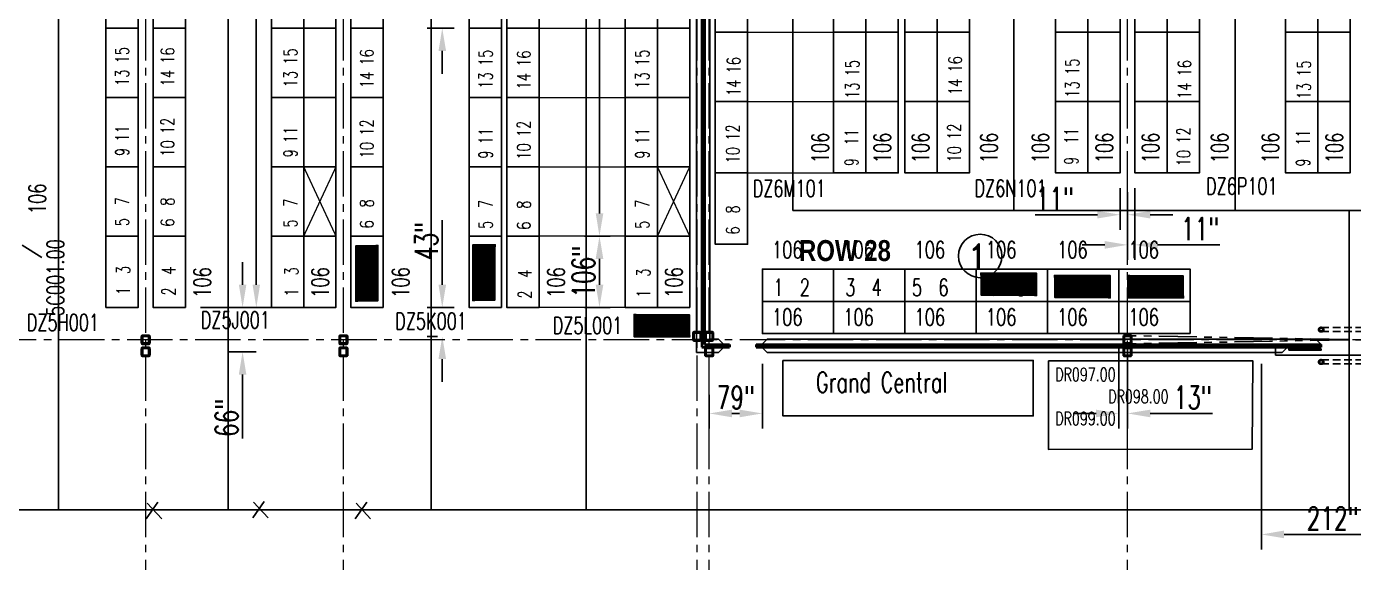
# Model space of a CAD drawing. Header units: inches. Extents: x -1028 to 37906, y -2339 to 19896.
# Drawn here: x 2889 to 4862, y -325 to 472 of the extents above; entities that cross this region are included whole.
import ezdxf
from ezdxf.enums import TextEntityAlignment as Align

# ---------------------------------------------------------------- set-up
doc = ezdxf.new("R2010")
doc.units = ezdxf.units.IN
doc.header["$LTSCALE"] = 90
doc.header["$MEASUREMENT"] = 0
for name, pattern in [('CENTER2', [1.125, 0.75, -0.125, 0.125, -0.125]), ('HIDDEN', [0.375, 0.25, -0.125]), ('HIDDEN2', [0.1875, 0.125, -0.0625]), ('PHANTOM2', [1.25, 0.625, -0.125, 0.125, -0.125, 0.125, -0.125]), ('X02461AFP1$0$HIDDEN2', [0.1875, 0.125, -0.0625])]:
    doc.linetypes.add(name, pattern=pattern)
for name, color, linetype in [('FDIM', 2, 'Continuous'), ('HIDDENL', 94, 'HIDDEN'), ('RACKING', 5, 'Continuous'), ('TXT06', 7, 'Continuous')]:
    doc.layers.add(name, color=color, linetype=linetype)
for name, color, linetype, lineweight in [('X02461AFP1$0$UCB', 1, 'Continuous', 25), ('X02461AFP1$0$UCENTER', 9, 'CENTER2', 13), ('X02461AFP1$0$UCOLS', 6, 'Continuous', 40), ('X02461AFP1$0$UDR', 1, 'Continuous', 25), ('X02461AFP1$0$UGP1', 6, 'Continuous', 40), ('X02461AFP1$0$UGP2', 2, 'HIDDEN2', 25), ('X02461AFP1$0$UWI1', 6, 'Continuous', 40), ('X02461AFP1$0$UWI2', 6, 'Continuous', 40), ('X02461AFP1$0$UXBRACE', 2, 'PHANTOM2', 25)]:
    doc.layers.add(name, color=color, linetype=linetype, lineweight=lineweight)
doc.styles.add('2thirds', font='romans.shx', dxfattribs={"width": 0.7})
doc.styles.add('TXT06', font='ROMAND', dxfattribs={"bigfont": 'SPECIAL'})
doc.styles.add('TXT10', font='ROMANS', dxfattribs={"bigfont": 'SPECIAL'})
doc.dimstyles.new('2tfrac16', dxfattribs={"dimscale": 360, "dimtxt": 0.0938, "dimasz": 0.0938, "dimexe": 0.0625, "dimexo": 0.0625, "dimgap": 0.01, "dimtad": 1, "dimdec": 4, "dimzin": 1, "dimdsep": 46, "dimlunit": 5, "dimtxsty": '2thirds', "dimcen": 0.09, "dimclrd": 256, "dimclre": 256, "dimclrt": 256, "dimadec": 0, "dimazin": 0, "dimtfac": 0.75, "dimtdec": 4, "dimtofl": 0, "dimtmove": 0, "dimatfit": 0, "dimfxl": 1, "dimfrac": 2, "dimtolj": 1, "dimtzin": 0, "dimarcsym": 0})

# ---------------------------------------------------------------- blocks, each defined once
blk = doc.blocks.new('BAY')
blk.add_lwpolyline([(1, 1), (1, 0), (0, 0), (0, 1)], close=True)
blk = doc.blocks.new('*D46')
at = {"layer": 'Defpoints', "color": 0}
for p in [(4515, 254), (4526, 248), (4515, 191.8)]:
    blk.add_point(p, dxfattribs=at)
at = {"layer": 'FDIM', "lineweight": -2}
for p, q in [((4515, 231.5), (4515, 169.3)), ((4526, 225.5), (4526, 169.3)), ((4481.2, 191.8), (4388.5, 191.8)), ((4559.7, 191.8), (4593.5, 191.8))]:
    blk.add_line(p, q, dxfattribs=at)
at = {"layer": 'FDIM'}
for points in [[(4481.2, 197.5), (4481.2, 186.2), (4515, 191.8)], [(4559.7, 197.5), (4559.7, 186.2), (4526, 191.8)]]:
    blk.add_solid(points, dxfattribs=at)
at = {"layer": 'FDIM', "insert": (4418, 215.5), "char_height": 33.77, "attachment_point": 5, "style": '2thirds'}
blk.add_mtext('\\A1;11"', dxfattribs=at)
blk = doc.blocks.new('*D47')
at = {"layer": 'Defpoints', "color": 0}
for p in [(4537, 254), (4526, 225.5), (4537, 147)]:
    blk.add_point(p, dxfattribs=at)
at = {"layer": 'FDIM', "lineweight": -2}
for p, q in [((4537, 231.5), (4537, 124.5)), ((4526, 203), (4526, 124.5)), ((4492.2, 147), (4458.4, 147)), ((4570.7, 147), (4663.5, 147))]:
    blk.add_line(p, q, dxfattribs=at)
at = {"layer": 'FDIM'}
for points in [[(4492.2, 152.6), (4492.2, 141.3), (4526, 147)], [(4570.7, 152.6), (4570.7, 141.3), (4537, 147)]]:
    blk.add_solid(points, dxfattribs=at)
at = {"layer": 'FDIM', "insert": (4634, 170.7), "char_height": 33.77, "attachment_point": 5, "style": '2thirds'}
blk.add_mtext('\\A1;11"', dxfattribs=at)
blk = doc.blocks.new('*D73')
at = {"layer": 'Defpoints', "color": 0}
for p in [(4725, -7.5), (4937, -7.5), (4937, -283.5)]:
    blk.add_point(p, dxfattribs=at)
at = {"layer": 'FDIM', "lineweight": -2}
for p, q in [((4725, -30), (4725, -306)), ((4937, -30), (4937, -306)), ((4758.7, -283.5), (4903.2, -283.5))]:
    blk.add_line(p, q, dxfattribs=at)
at = {"layer": 'FDIM'}
for points in [[(4758.7, -277.8), (4758.7, -289.1), (4725, -283.5)], [(4903.2, -277.8), (4903.2, -289.1), (4937, -283.5)]]:
    blk.add_solid(points, dxfattribs=at)
at = {"layer": 'FDIM', "insert": (4831, -259.8), "char_height": 33.77, "attachment_point": 5, "style": '2thirds'}
blk.add_mtext('\\A1;212"', dxfattribs=at)
blk = doc.blocks.new('*D74')
at = {"layer": 'Defpoints', "color": 0}
for p in [(4513, 15), (4526, 15), (4526, -103.6)]:
    blk.add_point(p, dxfattribs=at)
at = {"layer": 'FDIM', "lineweight": -2}
for p, q in [((4513, -7.5), (4513, -126.1)), ((4526, -7.5), (4526, -126.1)), ((4479.2, -103.6), (4445.4, -103.6)), ((4559.7, -103.6), (4652.5, -103.6))]:
    blk.add_line(p, q, dxfattribs=at)
at = {"layer": 'FDIM'}
for points in [[(4479.2, -98), (4479.2, -109.3), (4513, -103.6)], [(4559.7, -98), (4559.7, -109.3), (4526, -103.6)]]:
    blk.add_solid(points, dxfattribs=at)
at = {"layer": 'FDIM', "insert": (4623, -79.9), "char_height": 33.77, "attachment_point": 5, "style": '2thirds'}
blk.add_mtext('\\A1;13"', dxfattribs=at)
blk = doc.blocks.new('*D75')
at = {"layer": 'Defpoints', "color": 0}
for p in [(3983, -7.5), (3904, -53.3), (3983, -103.6)]:
    blk.add_point(p, dxfattribs=at)
at = {"layer": 'FDIM', "lineweight": -2}
for p, q in [((3983, -30), (3983, -126.1)), ((3904, -75.8), (3904, -126.1)), ((3937.7, -103.6), (3949.2, -103.6))]:
    blk.add_line(p, q, dxfattribs=at)
at = {"layer": 'FDIM'}
for points in [[(3937.7, -98), (3937.7, -109.3), (3904, -103.6)], [(3949.2, -98), (3949.2, -109.3), (3983, -103.6)]]:
    blk.add_solid(points, dxfattribs=at)
at = {"layer": 'FDIM', "insert": (3943.5, -79.9), "char_height": 33.77, "attachment_point": 5, "style": '2thirds'}
blk.add_mtext('\\A1;79"', dxfattribs=at)
blk = doc.blocks.new('*D94')
at = {"layer": 'Defpoints', "color": 0}
for p in [(3779, 1911), (3740.8, 160), (3779, 160)]:
    blk.add_point(p, dxfattribs=at)
at = {"layer": 'FDIM', "lineweight": -2}
for p, q in [((3756.5, 1911), (3718.3, 1911)), ((3740.8, 1877.2), (3740.8, 193.8)), ((3756.5, 160), (3718.3, 160))]:
    blk.add_line(p, q, dxfattribs=at)
at = {"layer": 'FDIM'}
for points in [[(3735.2, 1877.2), (3746.5, 1877.2), (3740.8, 1911)], [(3735.2, 193.8), (3746.5, 193.8), (3740.8, 160)]]:
    blk.add_solid(points, dxfattribs=at)
at = {"layer": 'FDIM', "insert": (3717.1, 1035.5), "char_height": 33.768, "attachment_point": 5, "rotation": 90, "style": '2thirds'}
blk.add_mtext('\\A1;17 BAYS @ 103"cc = 1751"cc', dxfattribs=at)
blk = doc.blocks.new('*D95')
at = {"layer": 'Defpoints', "color": 0}
for p in [(3740.8, 160), (3779, 160), (3779, 54)]:
    blk.add_point(p, dxfattribs=at)
at = {"layer": 'FDIM', "lineweight": -2}
for p, q in [((3756.5, 160), (3718.3, 160)), ((3740.8, 87.8), (3740.8, 126.2)), ((3756.5, 54), (3718.3, 54))]:
    blk.add_line(p, q, dxfattribs=at)
at = {"layer": 'FDIM'}
for points in [[(3735.2, 126.2), (3746.5, 126.2), (3740.8, 160)], [(3735.2, 87.8), (3746.5, 87.8), (3740.8, 54)]]:
    blk.add_solid(points, dxfattribs=at)
at = {"layer": 'FDIM', "insert": (3717.1, 107), "char_height": 33.77, "attachment_point": 5, "rotation": 90, "style": '2thirds'}
blk.add_mtext('\\A1;106"', dxfattribs=at)
blk = doc.blocks.new('*D96')
at = {"layer": 'Defpoints', "color": 0}
for p in [(3507, 486), (3547, 486), (3547, 469)]:
    blk.add_point(p, dxfattribs=at)
at = {"layer": 'FDIM', "lineweight": -2}
for p, q in [((3507, 519.8), (3507, 612.5)), ((3524.5, 486), (3484.5, 486)), ((3524.5, 469), (3484.5, 469)), ((3507, 435.2), (3507, 401.4))]:
    blk.add_line(p, q, dxfattribs=at)
at = {"layer": 'FDIM'}
for points in [[(3501.4, 519.8), (3512.7, 519.8), (3507, 486)], [(3501.4, 435.2), (3512.7, 435.2), (3507, 469)]]:
    blk.add_solid(points, dxfattribs=at)
at = {"layer": 'FDIM', "insert": (3483.3, 583), "char_height": 33.77, "attachment_point": 5, "rotation": 90, "style": '2thirds'}
blk.add_mtext('\\A1;17"', dxfattribs=at)
blk = doc.blocks.new('*D97')
at = {"layer": 'Defpoints', "color": 0}
for p in [(3507, 54), (3547, 54), (3522.3, 11)]:
    blk.add_point(p, dxfattribs=at)
at = {"layer": 'FDIM', "lineweight": -2}
for p, q in [((3507, 87.8), (3507, 183.9)), ((3524.5, 54), (3484.5, 54)), ((3499.8, 11), (3484.5, 11)), ((3507, -22.8), (3507, -56.6))]:
    blk.add_line(p, q, dxfattribs=at)
at = {"layer": 'FDIM'}
for points in [[(3501.4, 87.8), (3512.7, 87.8), (3507, 54)], [(3501.4, -22.8), (3512.7, -22.8), (3507, 11)]]:
    blk.add_solid(points, dxfattribs=at)
at = {"layer": 'FDIM', "insert": (3483.3, 152.7), "char_height": 33.77, "attachment_point": 5, "rotation": 90, "style": '2thirds'}
blk.add_mtext('\\A1;43"', dxfattribs=at)
blk = doc.blocks.new('*D110')
at = {"layer": 'Defpoints', "color": 0}
for p in [(3253, 54), (3210.1, -12), (3253, -12)]:
    blk.add_point(p, dxfattribs=at)
at = {"layer": 'FDIM', "lineweight": -2}
for p, q in [((3210.1, 87.8), (3210.1, 121.5)), ((3230.5, 54), (3187.6, 54)), ((3230.5, -12), (3187.6, -12)), ((3210.1, -45.8), (3210.1, -140.8))]:
    blk.add_line(p, q, dxfattribs=at)
at = {"layer": 'FDIM'}
for points in [[(3204.5, 87.8), (3215.7, 87.8), (3210.1, 54)], [(3204.5, -45.8), (3215.7, -45.8), (3210.1, -12)]]:
    blk.add_solid(points, dxfattribs=at)
at = {"layer": 'FDIM', "insert": (3186.4, -110.2), "char_height": 33.77, "attachment_point": 5, "rotation": 90, "style": '2thirds'}
blk.add_mtext('\\A1;66"', dxfattribs=at)
blk = doc.blocks.new('*D214')
at = {"lineweight": -2}
for p, q in [((3147.5, 2017), (3253, 2017)), ((3230.5, 1983.2), (3230.5, 87.8)), ((3147.5, 54), (3253, 54))]:
    blk.add_line(p, q, dxfattribs=at)
for points in [[(3224.9, 1983.2), (3236.1, 1983.2), (3230.5, 2017)], [(3224.9, 87.8), (3236.1, 87.8), (3230.5, 54)]]:
    blk.add_solid(points)
at = {"layer": 'Defpoints', "color": 0}
for p in [(3125, 2017), (3125, 54), (3230.5, 54)]:
    blk.add_point(p, dxfattribs=at)
at = {"insert": (3206.8, 1035.5), "char_height": 33.77, "attachment_point": 5, "rotation": 90, "style": '2thirds'}
blk.add_mtext('\\A1;1963"', dxfattribs=at)

msp = doc.modelspace()

# ---------------------------------------------------------------- hatches: boundary and pattern name
h = msp.add_hatch()
h.set_pattern_fill('ANSI31', color=256, scale=0.625, angle=90, style=0)
h.set_pattern_definition([(135, (3912.207284, -1007.46255), (-0.0552427173, -0.0552427173), [])])
h.paths.add_polyline_path([(3377.937829, 146.193625), (3377.937829, 63.05818), (3411.571971, 63.05818), (3411.571971, 146.193625)])
h.paths.add_polyline_path([(3399.611682, 115.073859), (3387.528349, 115.073859), (3387.528349, 96.323859), (3399.611682, 96.323859)], flags=24)
h = msp.add_hatch()
h.set_pattern_fill('ANSI31', color=256, scale=0.625, angle=90, style=0)
h.set_pattern_definition([(135, (4086.45251, -1006.267496), (-0.0552427173, -0.0552427173), [])])
h.paths.add_polyline_path([(3552.183057, 147.388682), (3552.183057, 64.253237), (3585.817199, 64.253237), (3585.817199, 147.388682)])
h.paths.add_polyline_path([(3573.85691, 116.268916), (3561.773577, 116.268916), (3561.773577, 97.518916), (3573.85691, 97.518916)], flags=24)
h = msp.add_hatch()
h.set_pattern_fill('ANSI31', color=256, scale=0.625, angle=180, style=0)
h.set_pattern_definition([(225, (5461.627374, 605.83851), (0.0552427173, -0.0552427173), [])])
h.paths.add_polyline_path([(4307.971196, 71.569053), (4391.106641, 71.569053), (4391.106641, 105.203194), (4307.971196, 105.203194)])
h.paths.add_polyline_path([(4339.090962, 93.242906), (4339.090962, 81.159573), (4357.840962, 81.159573), (4357.840962, 93.242906)], flags=24)
h = msp.add_hatch()
h.set_pattern_fill('ANSI31', color=256, scale=0.625, angle=180, style=0)
h.set_pattern_definition([(225, (5570.98914, 602.55263), (0.0552427173, -0.0552427173), [])])
h.paths.add_polyline_path([(4417.332964, 68.283176), (4500.468409, 68.283176), (4500.468409, 101.917317), (4417.332964, 101.917317)])
h.paths.add_polyline_path([(4448.45273, 89.957029), (4448.45273, 77.873696), (4467.20273, 77.873696), (4467.20273, 89.957029)], flags=24)
h = msp.add_hatch()
h.set_pattern_fill('ANSI31', color=256, scale=0.625, angle=180, style=0)
h.set_pattern_definition([(225, (5679.8359, 602.232076), (0.0552427173, -0.0552427173), [])])
h.paths.add_polyline_path([(4526.179723, 67.96262), (4609.315168, 67.96262), (4609.315168, 101.596762), (4526.179723, 101.596762)])
h.paths.add_polyline_path([(4557.299489, 89.636474), (4557.299489, 77.55314), (4576.049489, 77.55314), (4576.049489, 89.636474)], flags=24)
h = msp.add_hatch()
h.set_pattern_fill('ANSI31', color=256, scale=0.625, angle=180, style=0)
h.set_pattern_definition([(225, (4945.49572, 544.26273), (0.0552427173, -0.0552427173), [])])
h.paths.add_polyline_path([(3791.839542, 9.993274), (3874.974987, 9.993274), (3874.974987, 43.627415), (3791.839542, 43.627415)])
h.paths.add_polyline_path([(3822.959308, 31.667127), (3822.959308, 19.583794), (3841.709308, 19.583794), (3841.709308, 31.667127)], flags=24)

# ---------------------------------------------------------------- linework, layer by layer
for p, q in [((4028.181153, 3963.823245), (4028.181153, 198.080186)), ((4357.116249, 3963.508689), (4357.116249, 199.445882)), ((4686.30229, 3963.808939), (4686.30229, 197.947812)), ((2936.108278, 3785.719707), (2936.108278, -246.877954)), ((3188.742793, -246.877954), (3188.742793, 3785.719707)), ((3490.530319, 3785.719707), (3490.530319, -246.877954)), ((3721.017038, -246.877954), (3721.017038, 3480.100055)), ((4028.181153, 198.080186), (6705.064993, 198.080186)), ((4855.618507, 197.323571), (4855.618507, -246.791643)), ((2911.493238, 128.433229), (2882.525067, 146.357422)), ((3084.202291, -235.755064), (3066.946906, -260.188572)), ((3242.376311, -234.317782), (3225.120925, -258.75129)), ((3226.558854, -235.755064), (3248.128085, -258.75129)), ((3394.798556, -235.755064), (3377.54317, -260.188572)), ((2726.503875, -246.877954), (6675.009492, -246.877954)), ((3068.384834, -237.192346), (3089.954066, -260.188572)), ((3378.981099, -237.192346), (3400.55033, -260.188572))]:
    msp.add_line(p, q)
for points in [[(4013.615356, -24.811039), (4385.850484, -24.811039), (4385.850484, -107.266811), (4013.615356, -107.266811)], [(4408.352647, -25.277257), (4712.288517, -25.368675), (4711.467947, -156.585174), (4408.59374, -157.230102)]]:
    msp.add_lwpolyline(points, close=True)
at = {"layer": 'FDIM'}
msp.add_circle((4306.947383, 130.476348), 32.275812, dxfattribs=at)
at = {"layer": 'HIDDENL', "const_width": 2}
for points in [[(3778.978386, 468.985913), (3650.978386, 468.985913)], [(3960.978386, 462.985913), (4088.978386, 462.985913)], [(3778.978386, 365.985913), (3650.978386, 365.985913)], [(3960.978386, 359.985913), (4088.978386, 359.985913)], [(3300.978386, 262.985913), (3348.978386, 159.985913)], [(3300.978386, 159.985913), (3348.978386, 262.985913)], [(3778.978386, 262.985913), (3650.978386, 262.985913)], [(3826.978386, 159.985913), (3874.978386, 262.985913)], [(3826.978386, 262.985913), (3874.978386, 159.985913)], [(3960.978386, 253.985913), (4088.978386, 253.985913)], [(3778.978386, 159.985913), (3650.978386, 159.985913)], [(3778.978386, 53.985913), (3650.978386, 53.985913)]]:
    msp.add_lwpolyline(points, dxfattribs=at)
at = {"layer": 'X02461AFP1$0$UCB'}
for p, q in [((3904.978386, 2060.985855), (3904.978386, 6.985913)), ((3884.978386, 2004.985855), (3884.978386, -13.014087)), ((3917.797859, 6.985913), (3904.978386, 6.985913)), ((3925.797859, -1.014087), (3917.797859, 6.985913)), ((3982.280778, -1.014087), (3990.280778, 6.985913)), ((3990.280778, 6.985913), (4805.978386, 6.985913)), ((4813.978386, -1.014087), (4805.978386, 6.985913)), ((3884.978386, -13.014087), (3917.797859, -13.014087)), ((3925.797859, -5.014087), (3917.797859, -13.014087)), ((3982.280778, -5.014087), (3990.280778, -13.014087)), ((3990.280778, -13.014087), (4755.978386, -13.014087)), ((4755.978386, -13.014087), (4763.978386, -5.014087))]:
    msp.add_line(p, q, dxfattribs=at)
at = {"layer": 'X02461AFP1$0$UCENTER'}
for p, q in [((3065.978386, -1198.813599), (3065.978386, 4853.515788)), ((3359.978386, -1198.813599), (3359.978386, 4853.515788)), ((3885.978386, -1198.813599), (3885.978386, 4853.515788)), ((3903.978386, -1198.813599), (3903.978386, 4853.515788)), ((4525.978386, -1198.813599), (4525.978386, 4853.515788)), ((7358.264777, 5.985913), (1014.154905, 5.985913))]:
    msp.add_line(p, q, dxfattribs=at)
at = {"layer": 'X02461AFP1$0$UCOLS'}
for points in [[(3059.978386, 1.235913, 0.4142135624), (3061.228386, -0.014087), (3070.728386, -0.014087, 0.4142135624), (3071.978386, 1.235913), (3071.978386, 10.735913, 0.4142135624), (3070.728386, 11.985913), (3061.228386, 11.985913, 0.4142135624), (3059.978386, 10.735913)], [(3060.603386, 1.235913, 0.4142135624), (3061.228386, 0.610913), (3070.728386, 0.610913, 0.4142135624), (3071.353386, 1.235913), (3071.353386, 10.735913, 0.4142135624), (3070.728386, 11.360913), (3061.228386, 11.360913, 0.4142135624), (3060.603386, 10.735913)], [(3353.978386, 1.235913, 0.4142135624), (3355.228386, -0.014087), (3364.728386, -0.014087, 0.4142135624), (3365.978386, 1.235913), (3365.978386, 10.735913, 0.4142135624), (3364.728386, 11.985913), (3355.228386, 11.985913, 0.4142135624), (3353.978386, 10.735913)], [(3354.603386, 1.235913, 0.4142135624), (3355.228386, 0.610913), (3364.728386, 0.610913, 0.4142135624), (3365.353386, 1.235913), (3365.353386, 10.735913, 0.4142135624), (3364.728386, 11.360913), (3355.228386, 11.360913, 0.4142135624), (3354.603386, 10.735913)], [(3879.978386, 6.235913, 0.4142135624), (3881.228386, 4.985913), (3890.728386, 4.985913, 0.4142135624), (3891.978386, 6.235913), (3891.978386, 15.735913, 0.4142135624), (3890.728386, 16.985913), (3881.228386, 16.985913, 0.4142135624), (3879.978386, 15.735913)], [(3880.603386, 6.235913, 0.4142135624), (3881.228386, 5.610913), (3890.728386, 5.610913, 0.4142135624), (3891.353386, 6.235913), (3891.353386, 15.735913, 0.4142135624), (3890.728386, 16.360913), (3881.228386, 16.360913, 0.4142135624), (3880.603386, 15.735913)], [(3897.978386, 6.235913, 0.4142135624), (3899.228386, 4.985913), (3908.728386, 4.985913, 0.4142135624), (3909.978386, 6.235913), (3909.978386, 15.735913, 0.4142135624), (3908.728386, 16.985913), (3899.228386, 16.985913, 0.4142135624), (3897.978386, 15.735913)], [(3898.603386, 6.235913, 0.4142135624), (3899.228386, 5.610913), (3908.728386, 5.610913, 0.4142135624), (3909.353386, 6.235913), (3909.353386, 15.735913, 0.4142135624), (3908.728386, 16.360913), (3899.228386, 16.360913, 0.4142135624), (3898.603386, 15.735913)], [(4519.978386, 1.235913, 0.4142135624), (4521.228386, -0.014087), (4530.728386, -0.014087, 0.4142135624), (4531.978386, 1.235913), (4531.978386, 10.735913, 0.4142135624), (4530.728386, 11.985913), (4521.228386, 11.985913, 0.4142135624), (4519.978386, 10.735913)], [(4520.603386, 1.235913, 0.4142135624), (4521.228386, 0.610913), (4530.728386, 0.610913, 0.4142135624), (4531.353386, 1.235913), (4531.353386, 10.735913, 0.4142135624), (4530.728386, 11.360913), (4521.228386, 11.360913, 0.4142135624), (4520.603386, 10.735913)], [(3059.978386, -16.764087, 0.4142135624), (3061.228386, -18.014087), (3070.728386, -18.014087, 0.4142135624), (3071.978386, -16.764087), (3071.978386, -7.264087, 0.4142135624), (3070.728386, -6.014087), (3061.228386, -6.014087, 0.4142135624), (3059.978386, -7.264087)], [(3060.603386, -16.764087, 0.4142135624), (3061.228386, -17.389087), (3070.728386, -17.389087, 0.4142135624), (3071.353386, -16.764087), (3071.353386, -7.264087, 0.4142135624), (3070.728386, -6.639087), (3061.228386, -6.639087, 0.4142135624), (3060.603386, -7.264087)], [(3353.978386, -16.764087, 0.4142135624), (3355.228386, -18.014087), (3364.728386, -18.014087, 0.4142135624), (3365.978386, -16.764087), (3365.978386, -7.264087, 0.4142135624), (3364.728386, -6.014087), (3355.228386, -6.014087, 0.4142135624), (3353.978386, -7.264087)], [(3354.603386, -16.764087, 0.4142135624), (3355.228386, -17.389087), (3364.728386, -17.389087, 0.4142135624), (3365.353386, -16.764087), (3365.353386, -7.264087, 0.4142135624), (3364.728386, -6.639087), (3355.228386, -6.639087, 0.4142135624), (3354.603386, -7.264087)], [(3897.978386, -16.764087, 0.4142135624), (3899.228386, -18.014087), (3908.728386, -18.014087, 0.4142135624), (3909.978386, -16.764087), (3909.978386, -7.264087, 0.4142135624), (3908.728386, -6.014087), (3899.228386, -6.014087, 0.4142135624), (3897.978386, -7.264087)], [(3898.603386, -16.764087, 0.4142135624), (3899.228386, -17.389087), (3908.728386, -17.389087, 0.4142135624), (3909.353386, -16.764087), (3909.353386, -7.264087, 0.4142135624), (3908.728386, -6.639087), (3899.228386, -6.639087, 0.4142135624), (3898.603386, -7.264087)], [(4519.978386, -16.764087, 0.4142135624), (4521.228386, -18.014087), (4530.728386, -18.014087, 0.4142135624), (4531.978386, -16.764087), (4531.978386, -7.264087, 0.4142135624), (4530.728386, -6.014087), (4521.228386, -6.014087, 0.4142135624), (4519.978386, -7.264087)], [(4520.603386, -16.764087, 0.4142135624), (4521.228386, -17.389087), (4530.728386, -17.389087, 0.4142135624), (4531.353386, -16.764087), (4531.353386, -7.264087, 0.4142135624), (4530.728386, -6.639087), (4521.228386, -6.639087, 0.4142135624), (4520.603386, -7.264087)]]:
    msp.add_lwpolyline(points, format="xyb", close=True, dxfattribs=at)
at = {"layer": 'X02461AFP1$0$UDR', "linetype": 'X02461AFP1$0$HIDDEN2'}
for p, q in [((4745.978386, -17.014087), (4745.978386, -5.014087)), ((4953.978386, -17.014087), (4745.978386, -17.014087)), ((4745.978493, -17.014087), (4745.978493, -6.014087)), ((4745.978493, -17.014087), (4977.978493, -17.014087))]:
    msp.add_line(p, q, dxfattribs=at)
at = {"layer": 'X02461AFP1$0$UDR'}
msp.add_lwpolyline([(4813.978386, -7.47524), (4765.978444, -7.475025), (4765.978439, -9.475025), (4813.978382, -9.47524)], close=True, dxfattribs=at)
at = {"layer": 'X02461AFP1$0$UGP1'}
for centre in [(4813.978386, 20.985908), (4813.978386, -27.014083)]:
    msp.add_circle(centre, 3, dxfattribs=at)
at = {"layer": 'X02461AFP1$0$UGP2'}
for p, q in [((4909.978386, 23.985908), (4813.978386, 23.985908)), ((4909.978386, 17.985908), (4813.978386, 17.985908)), ((4909.978386, -24.014083), (4813.978386, -24.014083)), ((4909.978386, -30.014083), (4813.978386, -30.014083))]:
    msp.add_line(p, q, dxfattribs=at)
at = {"layer": 'X02461AFP1$0$UWI1'}
for p, q in [((3892.978386, 2074.985855), (3892.978386, -5.014087)), ((3896.978386, 2074.985855), (3896.978386, -1.014087)), ((3892.978386, -5.014087), (3934.039319, -5.014087)), ((3896.978386, -1.014087), (3934.039319, -1.014087)), ((3974.039319, -1.014087), (4813.978386, -1.014087)), ((3974.039319, -5.014087), (4813.978386, -5.014087))]:
    msp.add_line(p, q, dxfattribs=at)
at = {"layer": 'X02461AFP1$0$UWI2'}
for p, q in [((3934.039319, -1.014087), (3934.039319, -5.014087)), ((3974.039319, -1.014087), (3974.039319, -5.014087)), ((4813.978386, -5.014087), (4813.978386, -1.014087)), ((4813.978386, -5.014087), (4813.978386, -1.014087))]:
    msp.add_line(p, q, dxfattribs=at)
at = {"layer": 'X02461AFP1$0$UXBRACE'}
for p, q in [((5191.342815, 11.985913), (4532.411271, -0.014087)), ((5191.342815, -0.014087), (4532.411271, 11.985913))]:
    msp.add_line(p, q, dxfattribs=at)

# ---------------------------------------------------------------- block references
at = {"layer": 'RACKING', "zscale": 48}
for p, xscale, yscale in [((3006.978386, 468.985913), 48, 103), ((3076.978386, 468.985913), 48, 103), ((3252.978386, 468.985913), 48, 103), ((3300.978386, 468.985913), 48, 103), ((3370.978386, 468.985913), 48, 103), ((3546.978386, 468.985913), 48, 103), ((3602.978386, 468.985913), 48, 103), ((3778.978386, 468.985913), 48, 103), ((3826.978386, 468.985913), 48, 103), ((3912.978386, 462.985913), 48, 103), ((4088.978386, 462.985913), 48, 103), ((4136.978386, 462.985913), 48, 103), ((4194.978386, 462.985913), 48, 103), ((4242.978386, 462.985913), 48, 103), ((4418.978386, 462.985913), 48, 103), ((4466.978386, 462.985913), 48, 103), ((4536.978386, 462.985913), 48, 103), ((4584.978386, 462.985913), 48, 103), ((4760.978386, 462.985913), 48, 103), ((4808.978386, 462.985913), 48, 103), ((3006.978386, 365.985913), 48, 103), ((3076.978386, 365.985913), 48, 103), ((3252.978386, 365.985913), 48, 103), ((3300.978386, 365.985913), 48, 103), ((3370.978386, 365.985913), 48, 103), ((3546.978386, 365.985913), 48, 103), ((3602.978386, 365.985913), 48, 103), ((3778.978386, 365.985913), 48, 103), ((3826.978386, 365.985913), 48, 103), ((3912.978386, 359.985913), 48, 103), ((4088.978386, 359.985913), 48, 103), ((4136.978386, 359.985913), 48, 103), ((4194.978386, 359.985913), 48, 103), ((4242.978386, 359.985913), 48, 103), ((4418.978386, 359.985913), 48, 103), ((4466.978386, 359.985913), 48, 103), ((4536.978386, 359.985913), 48, 103), ((4584.978386, 359.985913), 48, 103), ((4760.978386, 359.985913), 48, 103), ((4808.978386, 359.985913), 48, 103), ((3006.978386, 262.985913), 48, 103), ((3076.978386, 262.985913), 48, 103), ((3252.978386, 262.985913), 48, 103), ((3300.978386, 262.985913), 48, 103), ((3370.978386, 262.985913), 48, 103), ((3546.978386, 262.985913), 48, 103), ((3602.978386, 262.985913), 48, 103), ((3778.978386, 262.985913), 48, 103), ((3826.978386, 262.985913), 48, 103), ((3912.978386, 253.985913), 48, 106), ((4136.978386, 253.985913), -48, 106), ((4184.978386, 253.985913), -48, 106), ((4194.978386, 253.985913), 48, 106), ((4242.978386, 253.985913), 48, 106), ((4466.978386, 253.985913), -48, 106), ((4514.978386, 253.985913), -48, 106), ((4536.978386, 253.985913), 48, 106), ((4584.978386, 253.985913), 48, 106), ((4808.978386, 253.985913), -48, 106), ((4856.978386, 253.985913), -48, 106), ((3006.978386, 159.985913), 48, 103), ((3076.978386, 159.985913), 48, 103), ((3252.978386, 159.985913), 48, 103), ((3300.978386, 159.985913), 48, 103), ((3370.978386, 159.985913), 48, 103), ((3546.978386, 159.985913), 48, 103), ((3602.978386, 159.985913), 48, 103), ((3778.978386, 159.985913), 48, 103), ((3826.978386, 159.985913), 48, 103), ((3912.978386, 147.985913), 48, 106), ((3006.978386, 53.985913), 48, 106), ((3076.978386, 53.985913), 48, 106), ((3300.978386, 53.985913), -48, 106), ((3348.978386, 53.985913), -48, 106), ((3418.978386, 53.985913), -48, 106), ((3546.978386, 53.985913), 48, 106), ((3602.978386, 53.985913), 48, 106), ((3826.978386, 53.985913), -48, 106), ((3874.978386, 53.985913), -48, 106)]:
    msp.add_blockref('BAY', p, dxfattribs=dict(at, xscale=xscale, yscale=yscale))
at = {"layer": 'RACKING', "xscale": 48, "yscale": 106, "zscale": 48, "rotation": 270}
for p in [(3982.978386, 110.985913), (4088.978386, 110.985913), (4194.978386, 110.985913), (4300.978386, 110.985913), (4406.978386, 110.985913), (4512.978386, 110.985913), (3982.978386, 62.985913), (4088.978386, 62.985913), (4194.978386, 62.985913), (4300.978386, 62.985913), (4406.978386, 62.985913), (4512.978386, 62.985913)]:
    msp.add_blockref('BAY', p, dxfattribs=at)

# ---------------------------------------------------------------- texts
at = {"attachment_point": 1}
for s, insert, char_height, width, style in [('DZ6M101', (3968.622472, 243.382591), 25, 113.26176624, '2thirds'), ('DZ6N101', (4298.447988, 243.615618), 25, 113.26176624, '2thirds'), ('DZ6P101', (4642.751592, 246.800266), 25, 113.26176624, '2thirds'), ('{\\fArial Narrow|b1|i0|c0|p34;ROW 28}', (4037.429733, 154.069625), 31.13403966, 165.16991252, 'TXT10'), ('DZ5H001', (2889.337231, 44.022186), 25, 113.26176624, '2thirds'), ('DZ5J001', (3147.992422, 47.859761), 25, 113.26176624, '2thirds'), ('DZ5K001', (3437.092631, 46.057478), 25, 113.26176624, '2thirds'), ('DZ5L001', (3671.312657, 39.718558), 25, 113.26176624, '2thirds'), ('DR097.00^IDR098.00 DR099.00', (4418.454206, -35.748948), 19.69759087, 260.40529498, '2thirds')]:
    msp.add_mtext(s, dxfattribs=dict(at, insert=insert, char_height=char_height, width=width, style=style))
at = {"insert": (4062.608545, -42.234113), "char_height": 30, "attachment_point": 1, "style": '2thirds'}
msp.add_mtext('Grand Central', dxfattribs=at)
at = {"layer": 'FDIM', "style": '2thirds', "width": 0.7}
for s, height, p in [('13 15', 20, (3041.033064, 383.484334)), ('14 16', 20, (3108.556365, 382.754913)), ('13 15', 20, (3291.280428, 381.483126)), ('14 16', 20, (3404.755632, 380.245478)), ('13 15', 20, (3581.567362, 379.481937)), ('13 15', 20, (3814.535092, 379.530091)), ('14 16', 20, (3638.200825, 378.245489)), ('14 16', 20, (3950.338168, 368.549731)), ('13 15', 20, (4126.824623, 364.205104)), ('14 16', 20, (4279.725497, 369.831637)), ('13 15', 20, (4453.852428, 366.121919)), ('14 16', 20, (4620.671043, 364.12192)), ('13 15', 20, (4798.338758, 363.513184)), ('9 11', 20, (3041.033064, 279.123568)), ('10 12', 20, (3108.556365, 278.394147)), ('9 11', 20, (3291.280428, 277.12236)), ('10 12', 20, (3404.755632, 275.884712)), ('10 12', 20, (3638.200825, 273.884723)), ('10 12', 20, (3948.990622, 268.382795)), ('10 12', 20, (4278.377952, 269.664701)), ('9  11', 20, (4452.504882, 265.954983)), ('10 12', 20, (4619.323498, 263.954985)), ('9 11', 20, (3581.567362, 275.121171)), ('9 11', 20, (3814.535092, 275.169325)), ('106', 25.2085466, (4081.759207, 268.382795)), ('9  11', 20, (4125.477078, 264.038169)), ('106', 25.2085466, (4174.174697, 268.382795)), ('106', 25.2085466, (4230.990622, 268.382795)), ('106', 25.2085466, (4332.659334, 268.382795)), ('106', 25.2085466, (4409.199292, 268.382795)), ('106', 25.2085466, (4504.174697, 268.382795)), ('106', 25.2085466, (4572.990622, 268.382795)), ('106', 25.2085466, (4675.795261, 268.382795)), ('106', 25.2085466, (4751.199292, 268.382795)), ('9  11', 20, (4796.991212, 263.346248)), ('106', 25.2085466, (4846.174697, 268.382795)), ('106', 25.2085466, (2917.389665, 192.79032)), ('5  7', 20, (3041.033064, 174.762802)), ('6  8', 20, (3108.556365, 174.033381)), ('5  7', 20, (3291.280428, 172.761594)), ('6  8', 20, (3404.755632, 171.523946)), ('5  7', 20, (3581.567362, 170.760405)), ('6  8', 20, (3638.200825, 169.523957)), ('5  7', 20, (3814.535092, 170.808559)), ('6  8', 20, (3948.990622, 162.382795)), ('5C001.00', 25.2085466, (2944.352133, 41.266714)), ('1  3', 20, (3042.672669, 72.337038)), ('2  4', 20, (3110.19597, 71.607617)), ('106', 25.2085466, (3162.763383, 68.382795)), ('1  3', 20, (3292.920033, 70.33583)), ('106', 25.2085466, (3338.174697, 68.382795)), ('2  4', 20, (3406.395237, 69.098182)), ('106', 25.2085466, (3457.947457, 68.382795)), ('1  3', 20, (3583.206967, 68.334641)), ('2  4', 20, (3639.84043, 67.098193)), ('106', 25.2085466, (3688.763383, 68.382795)), ('1  3', 20, (3816.174697, 68.382795)), ('106', 25.2085466, (3864.174697, 68.382795))]:
    msp.add_text(s, height=height, rotation=90, dxfattribs=at).set_placement(p)
for s, p in [('106', (3997.375269, 127.15406)), ('106', (4103.375269, 127.15406)), ('106', (4209.375269, 127.15406)), ('106', (4315.375269, 127.15406)), ('106', (4421.375269, 127.15406)), ('106', (4527.375269, 127.15406)), ('1  2', (3999.267375, 71.088203)), ('3  4', (4106.278823, 71.088203)), ('5  6', (4205.46015, 71.088203)), ('7  8', (4320.301692, 71.088203)), ('9  10', (4419.483019, 71.088203)), ('11 12', (4526.494439, 71.088203)), ('106', (3997.375269, 26.973677)), ('106', (4103.375269, 26.973677)), ('106', (4209.375269, 26.973677)), ('106', (4315.375269, 26.973677)), ('106', (4421.375269, 26.973677)), ('106', (4527.375269, 26.973677))]:
    msp.add_text(s, height=25.2085466, dxfattribs=at).set_placement(p)
at = {"layer": 'TXT06', "style": 'TXT06'}
msp.add_text('1', height=36, dxfattribs=at).set_placement((4303.50418, 112.123271), align=Align.CENTER)

# ---------------------------------------------------------------- dimensions: what is measured, and where the dimension line sits
dim = msp.add_linear_dim(base=(3230.478386, 53.985913), p1=(3124.978386, 2016.985913), p2=(3124.978386, 53.985913), angle=90, dimstyle='2tfrac16', override={"dimpost": '"'})
dim.commit()
dim.dimension.update_dxf_attribs({"geometry": '*D214', "text_midpoint": (3206.778386, 1035.485913)})
at = {"layer": 'FDIM'}
dim = msp.add_linear_dim(base=(3740.84938, 159.985913), p1=(3778.978386, 1910.985913), p2=(3778.978386, 159.985913), angle=90, text='17 BAYS @ 103"cc = <>cc', dimstyle='2tfrac16', override={"dimpost": '"'}, dxfattribs=at)
dim.commit()
dim.dimension.update_dxf_attribs({"geometry": '*D94', "text_midpoint": (3717.14938, 1035.485913)})
for base, p1, p2, picture, middle in [((3507.043132, 485.985913), (3546.978386, 468.985913), (3546.978386, 485.985913), '*D96', (3483.343132, 583.010713)), ((3507.043132, 53.985913), (3522.271815, 10.985913), (3546.978386, 53.985913), '*D97', (3483.343132, 152.699113)), ((3740.84938, 159.985913), (3778.978386, 53.985913), (3778.978386, 159.985913), '*D95', (3717.14938, 106.985913)), ((3210.083781, -12.014087), (3252.978386, 53.985913), (3252.978386, -12.014087), '*D110', (3186.383781, -110.164487))]:
    dim = msp.add_linear_dim(base=base, p1=p1, p2=p2, angle=90, dimstyle='2tfrac16', override={"dimpost": '"'}, dxfattribs=at)
    dim.commit()
    dim.dimension.update_dxf_attribs({"geometry": picture, "text_midpoint": middle})
for base, p1, p2, picture, middle in [((4514.978386, 191.845417), (4525.978386, 247.953812), (4514.978386, 253.985913), '*D46', (4417.953586, 215.545417)), ((4536.978386, 146.958689), (4525.978386, 225.453812), (4536.978386, 253.985913), '*D47', (4634.003186, 170.658689)), ((4525.978386, -103.639168), (4512.978386, 14.985913), (4525.978386, 14.985913), '*D74', (4623.003186, -79.939168)), ((3982.978386, -103.639168), (3903.978386, -53.285471), (3982.978386, -7.514087), '*D75', (3943.478386, -79.939168)), ((4936.978386, -283.473789), (4724.978386, -7.514087), (4936.978386, -7.514087), '*D73', (4830.978386, -259.773789))]:
    dim = msp.add_linear_dim(base=base, p1=p1, p2=p2, dimstyle='2tfrac16', override={"dimpost": '"'}, dxfattribs=at)
    dim.commit()
    dim.dimension.update_dxf_attribs({"geometry": picture, "text_midpoint": middle})

doc.saveas('drawing.dxf')
